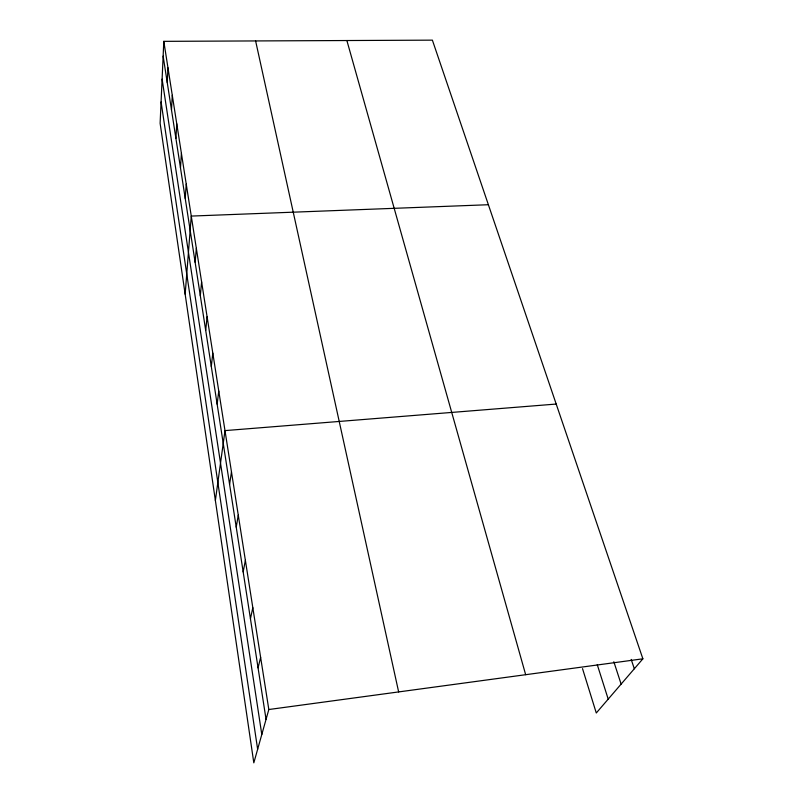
<?xml version="1.0" encoding="UTF-8"?>
<svg xmlns="http://www.w3.org/2000/svg" width="803" height="803" viewBox="0 0 803 803"><rect width="100%" height="100%" fill="white"/><g stroke="black" fill="none" stroke-linecap="round" stroke-linejoin="round"><path stroke-width="1.2" d="M163.802 41.344L160.118 123.301L253.818 762.85L268.824 709.521L163.802 41.344L432.385 40.15L642.882 658.811L596.278 712.994L582.526 668.638M167.245 82.558L167.968 67.833M171.491 109.961L172.284 95.306M175.897 138.367L176.77 123.803M180.474 167.847L181.418 153.393M185.222 198.461L186.246 184.128M185.162 294.229L191.275 216.077L488.385 204.725M195.139 262.35L196.344 248.328M200.318 295.705L201.613 281.863M205.698 330.394L207.094 316.773M211.299 366.509L212.815 353.139M217.141 404.15L218.767 391.051M215.375 500.48L224.991 430.609L556.198 404.05M229.588 484.35L231.485 471.923M236.223 527.149L238.27 515.125M243.168 571.907L245.377 560.333M250.446 618.762L252.825 607.69M258.064 667.855L260.634 657.356M268.824 709.521L642.882 658.811M631.188 659.424L634.32 668.769M613.833 661.732L621.12 684.106M597.271 664.693L608.202 699.122M346.876 40.531L525.664 674.701M255.615 40.933L398.649 691.925M163.139 56.12L266.054 719.378M162.106 79.136L261.798 734.504M161.082 101.961L257.643 749.269"/></g></svg>
